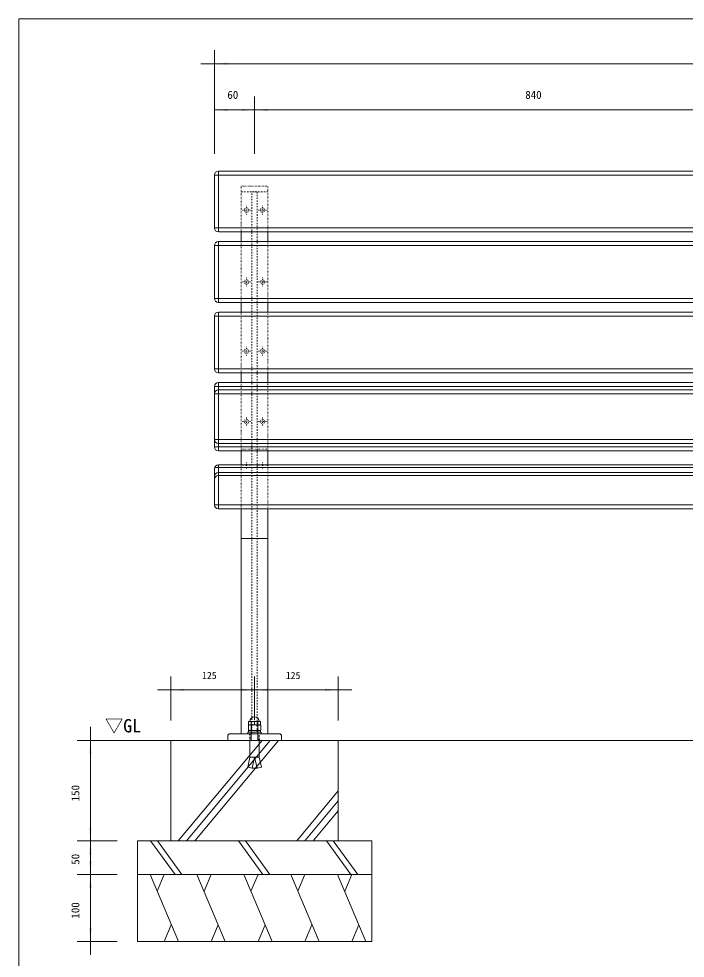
# Model space of a CAD drawing. Units: millimetres, scale not verified. Extents: x -1950 to 1950, y -1375 to 1375.
# Drawn here: x -1950 to -955, y -27 to 1375 of the extents above; entities that cross this region are included whole.
import ezdxf
from ezdxf.enums import TextEntityAlignment as Align

# ---------------------------------------------------------------- set-up
doc = ezdxf.new("R2010")
doc.units = ezdxf.units.MM
doc.header["$LTSCALE"] = 10
doc.linetypes.add('USER1', pattern=[0.416641, 0.208282, -0.208359])
doc.linetypes.add('USER5', pattern=[0.208282, 0.069427, -0.138855])
doc.layers.add('0-1_IMPORTED', color=30, linetype='Continuous', lineweight=18)
doc.styles.add('ＭＳ ゴシック', font='')
doc.styles.get('ＭＳ ゴシック').set_extended_font_data('MS Gothic')

msp = doc.modelspace()

# ---------------------------------------------------------------- linework, layer by layer
at = {"layer": '0-1_IMPORTED', "color": 1}
for p, q in [((-1658, 1194.82), (-1658, 1328.03)), ((-1678, 1308.03), (-1658, 1308.03)), ((-1658, 1308.03), (142, 1308.03)), ((-1658, 1173.46), (-1658, 1259)), ((-1598, 1173.46), (-1598, 1259)), ((-1598, 1173.46), (-1598, 1259)), ((-1658, 1239), (-1638, 1239)), ((-1598, 1239), (-1658, 1239)), ((-1618, 1239), (-1598, 1239)), ((-1618, 1239), (-1598, 1239)), ((-1598, 1239), (-758, 1239)), ((-1723, 327.95), (-1723, 393.78)), ((-1598, 387.78), (-1598, 393.78)), ((-1598, 328.36), (-1598, 393.78)), ((-1473, 327.95), (-1473, 393.78)), ((-1743, 373.78), (-1723, 373.78)), ((-1723, 373.78), (-1598, 373.78)), ((-1618, 373.78), (-1598, 373.78)), ((-1598, 373.78), (-1578, 373.78)), ((-1598, 373.78), (-1473, 373.78)), ((-1473, 373.78), (-1453, 373.78)), ((-1843, 298.36), (-1843, 318.36)), ((-1753, 298.36), (-1863, 298.36)), ((-1843, 148.36), (-1843, 298.36)), ((-1843, 148.36), (-1843, 168.36)), ((-1803, 148.36), (-1863, 148.36)), ((-1803, 148.36), (-1863, 148.36)), ((-1843, 98.36), (-1843, 148.36)), ((-1843, 128.36), (-1843, 148.36)), ((-1843, 98.36), (-1843, 118.36)), ((-1803, 98.36), (-1863, 98.36)), ((-1803, 98.36), (-1863, 98.36)), ((-1843, -1.64), (-1843, 98.36)), ((-1843, 78.36), (-1843, 98.36)), ((-1803, -1.64), (-1863, -1.64)), ((-1843, -21.64), (-1843, -1.64))]:
    msp.add_line(p, q, dxfattribs=at)
at = {"layer": '0-1_IMPORTED'}
for p, q in [((-1658, 1062.96), (-1658, 1141.77)), ((-1657.98, 1141.77), (141.98, 1141.77)), ((-1652, 1147.77), (136, 1147.77)), ((-1652, 1147.77), (-1652, 1056.98)), ((-1657.98, 1062.96), (141.98, 1062.96)), ((136, 1056.96), (-1652, 1056.96)), ((-1618, 1056.96), (-1618, 1042.59)), ((-1578, 1056.96), (-1578, 1042.59)), ((-1652, 1042.59), (136, 1042.59)), ((-1652, 1042.59), (-1652, 951.79)), ((-1658, 957.77), (-1658, 1036.59)), ((-1657.98, 1036.59), (141.98, 1036.59)), ((-1657.98, 957.77), (141.98, 957.77)), ((136, 951.77), (-1652, 951.77)), ((-1618, 951.77), (-1618, 937.42)), ((-1578, 951.77), (-1578, 937.42)), ((-1658, 852.61), (-1658, 931.42)), ((-1657.98, 931.42), (141.98, 931.42)), ((-1652, 937.42), (136, 937.42)), ((-1652, 937.42), (-1652, 846.63)), ((-1657.98, 852.61), (141.98, 852.61)), ((136, 846.61), (-1652, 846.61)), ((-1618, 846.61), (-1618, 832.31)), ((-1578, 846.61), (-1578, 832.31)), ((-1652, 832.31), (136, 832.31)), ((-1652, 832.31), (-1652, 741.52)), ((-1658, 747.5), (-1658, 826.31)), ((-1658, 736.36), (-1658, 815.18)), ((-1657.98, 826.31), (141.98, 826.31)), ((-1657.98, 815.18), (141.98, 815.18)), ((-1652, 821.18), (136, 821.18)), ((-1652, 821.18), (-1652, 730.38)), ((-1657.98, 747.5), (141.98, 747.5)), ((-1657.98, 736.36), (141.98, 736.36)), ((136, 741.5), (-1652, 741.5)), ((136, 730.36), (-1652, 730.36)), ((-1618, 730.36), (-1618, 709.46)), ((-1578, 730.36), (-1578, 709.46)), ((-1658, 649.83), (-1658, 703.46)), ((-1657.98, 705.72), (141.98, 705.72)), ((-1652, 709.46), (136, 709.46)), ((-1652, 709.46), (-1652, 693.56)), ((-1658, 649.83), (-1658, 691.9)), ((-1658, 649.83), (-1658, 687.56)), ((-1652, 697.9), (136, 697.9)), ((-1652, 697.9), (-1652, 643.83)), ((-1652, 693.56), (136, 693.56)), ((142, 649.83), (-1658, 649.83)), ((-1657.98, 649.83), (141.98, 649.83)), ((136, 643.83), (-1652, 643.83)), ((136, 643.83), (-1652, 643.83)), ((136, 643.83), (-1652, 643.83)), ((-1578, 599.68), (-1618, 599.68)), ((-1605.15, 326.45), (-1590.85, 326.45)), ((-1598, 325.73), (-1598, 322.16)), ((-1602.62, 313.76), (-1602.62, 320.73)), ((-1593.38, 320.73), (-1593.38, 313.76)), ((-1757.94, 298.36), (-1860, 298.36)), ((225.43, 298.36), (-1782, 298.36)), ((-1711.91, 148.36), (-1586.91, 298.36)), ((-1699.53, 148.36), (-1574.53, 298.36)), ((-1687.16, 148.36), (-1562.16, 298.36)), ((-1598, 273.36), (-1601.75, 257.12)), ((-1598, 273.36), (-1594.25, 257.12)), ((-1601.75, 257.12), (-1608.25, 258.62)), ((-1594.25, 257.12), (-1601.75, 257.12)), ((-1594.25, 257.12), (-1587.75, 258.62)), ((-1535.13, 148.36), (-1473, 222.92)), ((-1522.76, 148.36), (-1473, 208.07)), ((-1510.38, 148.36), (-1473, 193.22)), ((-1753.31, 148.36), (-1716.77, 98.36)), ((-1742.98, 148.36), (-1706.44, 98.36)), ((-1622.06, 148.36), (-1585.52, 98.36)), ((-1611.73, 148.36), (-1575.19, 98.36)), ((-1490.81, 148.36), (-1454.27, 98.36)), ((-1480.48, 148.36), (-1443.94, 98.36)), ((-1711.75, -1.64), (-1753.97, 98.36)), ((-1743.41, 73.36), (-1732.86, 98.36)), ((-1641.75, -1.64), (-1683.97, 98.36)), ((-1673.41, 73.36), (-1662.86, 98.36)), ((-1571.75, -1.64), (-1613.97, 98.36)), ((-1603.41, 73.36), (-1592.86, 98.36)), ((-1501.75, -1.64), (-1543.97, 98.36)), ((-1533.41, 73.36), (-1522.86, 98.36)), ((-1431.75, -1.64), (-1473.97, 98.36)), ((-1463.41, 73.36), (-1452.86, 98.36)), ((-1722.3, 23.36), (-1732.86, -1.64)), ((-1652.3, 23.36), (-1662.86, -1.64)), ((-1582.3, 23.36), (-1592.86, -1.64)), ((-1512.3, 23.36), (-1522.86, -1.64)), ((-1442.3, 23.36), (-1452.86, -1.64))]:
    msp.add_line(p, q, dxfattribs=at)
at = {"layer": '0-1_IMPORTED', "color": 7, "linetype": 'USER1', "lineweight": 9}
msp.add_line((-1578, 1116.62), (-1618, 1116.62), dxfattribs=at)
at = {"layer": '0-1_IMPORTED', "color": 7, "linetype": 'USER5', "lineweight": 9}
for p, q in [((-1610, 1093.41), (-1610, 1096.05)), ((-1586, 1093.41), (-1586, 1096.05)), ((-1610, 1087.88), (-1610, 1091.13)), ((-1610, 1082.95), (-1610, 1085.59)), ((-1586, 1087.88), (-1586, 1091.13)), ((-1586, 1082.95), (-1586, 1085.59)), ((-1610, 986.29), (-1610, 988.93)), ((-1610, 980.75), (-1610, 984)), ((-1586, 986.29), (-1586, 988.93)), ((-1586, 980.75), (-1586, 984)), ((-1610, 975.83), (-1610, 978.47)), ((-1586, 975.83), (-1586, 978.47)), ((-1610, 883.04), (-1610, 885.68)), ((-1586, 883.04), (-1586, 885.68)), ((-1610, 877.51), (-1610, 880.76)), ((-1610, 872.58), (-1610, 875.22)), ((-1586, 877.51), (-1586, 880.76)), ((-1586, 872.58), (-1586, 875.22)), ((-1610, 777.93), (-1610, 780.57)), ((-1610, 772.4), (-1610, 775.65)), ((-1586, 777.93), (-1586, 780.57)), ((-1586, 772.4), (-1586, 775.65)), ((-1610, 767.47), (-1610, 770.11)), ((-1586, 767.47), (-1586, 770.11)), ((-1610, 712.11), (-1610, 714.12)), ((-1610, 707.88), (-1610, 710.36)), ((-1610, 704.12), (-1610, 706.14)), ((-1586, 712.11), (-1586, 714.12)), ((-1586, 707.88), (-1586, 710.36)), ((-1586, 704.12), (-1586, 706.14))]:
    msp.add_line(p, q, dxfattribs=at)
at = {"layer": '0-1_IMPORTED', "color": 1, "linetype": 'USER5'}
for p, q in [((-1616.55, 1089.5), (-1613.91, 1089.5)), ((-1611.62, 1089.5), (-1608.37, 1089.5)), ((-1606.09, 1089.5), (-1603.45, 1089.5)), ((-1589.91, 1089.5), (-1592.55, 1089.5)), ((-1584.37, 1089.5), (-1587.62, 1089.5)), ((-1579.45, 1089.5), (-1582.09, 1089.5)), ((-1616.55, 982.38), (-1613.91, 982.38)), ((-1611.62, 982.38), (-1608.37, 982.38)), ((-1606.09, 982.38), (-1603.45, 982.38)), ((-1589.91, 982.38), (-1592.55, 982.38)), ((-1584.37, 982.38), (-1587.62, 982.38)), ((-1579.45, 982.38), (-1582.09, 982.38)), ((-1616.55, 879.13), (-1613.91, 879.13)), ((-1611.62, 879.13), (-1608.37, 879.13)), ((-1606.09, 879.13), (-1603.45, 879.13)), ((-1589.91, 879.13), (-1592.55, 879.13)), ((-1584.37, 879.13), (-1587.62, 879.13)), ((-1579.45, 879.13), (-1582.09, 879.13)), ((-1616.55, 774.02), (-1613.91, 774.02)), ((-1611.62, 774.02), (-1608.37, 774.02)), ((-1606.09, 774.02), (-1603.45, 774.02)), ((-1589.91, 774.02), (-1592.55, 774.02)), ((-1584.37, 774.02), (-1587.62, 774.02)), ((-1579.45, 774.02), (-1582.09, 774.02)), ((-1616.55, 709.12), (-1613.91, 709.12)), ((-1611.62, 709.12), (-1608.37, 709.12)), ((-1606.09, 709.12), (-1603.45, 709.12)), ((-1589.91, 709.12), (-1592.55, 709.12)), ((-1584.37, 709.12), (-1587.62, 709.12)), ((-1579.45, 709.12), (-1582.09, 709.12))]:
    msp.add_line(p, q, dxfattribs=at)
at = {"layer": '0-1_IMPORTED', "linetype": 'USER5'}
msp.add_line((-1618, 733), (-1578, 733), dxfattribs=at)
at = {"layer": '0-1_IMPORTED'}
for points in [[(-1950, 1375), (1950, 1375), (1950, -1375), (-1950, -1375)], [(-1618, 643.83), (-1578, 643.83), (-1578, 308.36), (-1618, 308.36)], [(-1607, 326.45), (-1589, 326.45), (-1589, 321.45), (-1607, 321.45)], [(-1593, 326.36), (-1603, 326.36), (-1603, 298.36), (-1593, 298.36)], [(-1588, 310.66), (-1608, 310.66), (-1608, 308.36), (-1588, 308.36)], [(-1588.76, 320.73), (-1590, 321.45), (-1606, 321.45), (-1607.24, 320.73), (-1607.24, 313.76), (-1606, 313.05), (-1590, 313.05), (-1588.76, 313.76)], [(-1589.08, 313.05), (-1606.91, 313.05), (-1606.91, 310.66), (-1589.08, 310.66)], [(-1723, 298.36), (-1473, 298.36), (-1473, 148.36), (-1723, 148.36)], [(-1638, 306.36), (-1636, 308.36), (-1560, 308.36), (-1558, 306.36), (-1558, 298.36), (-1638, 298.36)], [(-1590.92, 298.36), (-1605.08, 298.36), (-1605.08, 273.36), (-1590.92, 273.36)], [(-1773, 148.36), (-1423, 148.36), (-1423, 98.36), (-1773, 98.36)], [(-1773, 98.36), (-1423, 98.36), (-1423, -1.64), (-1773, -1.64)]]:
    msp.add_lwpolyline(points, close=True, dxfattribs=at)
at = {"layer": '0-1_IMPORTED', "linetype": 'USER5'}
for points in [[(-1618, 1125.36), (-1578, 1125.36), (-1578, 643.83), (-1618, 643.83)], [(-1605.5, 308.36), (-1590.5, 308.36), (-1590.5, 298.36), (-1605.5, 298.36)], [(-1604.5, 308.36), (-1591.5, 308.36), (-1591.5, 298.36), (-1604.5, 298.36)]]:
    msp.add_lwpolyline(points, close=True, dxfattribs=at)
at = {"layer": '0-1_IMPORTED', "color": 7, "linetype": 'USER1', "lineweight": 9}
msp.add_lwpolyline([(-1602, 1116.62), (-1594, 1116.62), (-1594, 308.36), (-1602, 308.36)], close=True, dxfattribs=at)
at = {"layer": '0-1_IMPORTED'}
for points in [[(-1588.76, 320.73), (-1589.34, 321.05), (-1589.92, 321.27), (-1590.49, 321.4), (-1591.07, 321.45), (-1591.65, 321.4), (-1592.23, 321.27), (-1592.8, 321.05), (-1593.38, 320.73), (-1594.54, 321.05), (-1595.69, 321.27), (-1596.85, 321.4), (-1598, 321.45), (-1599.15, 321.4), (-1600.31, 321.27), (-1601.46, 321.05), (-1602.62, 320.73), (-1603.2, 321.05), (-1603.77, 321.27), (-1604.35, 321.4), (-1604.93, 321.45), (-1605.51, 321.4), (-1606.08, 321.27), (-1606.66, 321.05), (-1607.24, 320.73)], [(-1588.76, 313.76), (-1589.34, 313.45), (-1589.92, 313.23), (-1590.49, 313.1), (-1591.07, 313.05), (-1591.65, 313.1), (-1592.23, 313.23), (-1592.8, 313.45), (-1593.38, 313.76), (-1594.54, 313.45), (-1595.69, 313.23), (-1596.85, 313.1), (-1598, 313.05), (-1599.15, 313.1), (-1600.31, 313.23), (-1601.46, 313.45), (-1602.62, 313.76), (-1603.2, 313.45), (-1603.77, 313.23), (-1604.35, 313.1), (-1604.93, 313.05), (-1605.51, 313.1), (-1606.08, 313.23), (-1606.66, 313.45), (-1607.24, 313.76)], [(-1608.25, 258.62), (-1605.08, 273.36), (-1598, 273.36), (-1601.75, 257.12), (-1608.25, 258.62), (-1605.08, 273.36)], [(-1587.75, 258.62), (-1590.92, 273.36), (-1598, 273.36), (-1594.25, 257.12), (-1587.75, 258.62), (-1590.92, 273.36)]]:
    msp.add_lwpolyline(points, dxfattribs=at)
at = {"layer": '0-1_IMPORTED', "linetype": 'USER5'}
for centre in [(-1610, 1089.5), (-1586, 1089.5), (-1610, 982.38), (-1586, 982.38), (-1610, 879.13), (-1586, 879.13), (-1610, 774.02), (-1586, 774.02)]:
    msp.add_circle(centre, 3.25, dxfattribs=at)
at = {"layer": '0-1_IMPORTED'}
for centre, radius, start, end in [((-1652, 1141.77), 6, 90, 180), ((-1652, 1062.96), 6, 180, 270), ((-1652, 1036.59), 6, 90, 180), ((-1652, 957.77), 6, 180, 270), ((-1652, 931.42), 6, 90, 180), ((-1652, 852.61), 6, 180, 270), ((-1652, 826.31), 6, 90, 180), ((-1652, 815.18), 6, 90, 180), ((-1652, 747.5), 6, 180, 270), ((-1652, 736.36), 6, 180, 270), ((-1652, 703.46), 6, 90, 180), ((-1652, 691.9), 6, 90, 180), ((-1652, 687.56), 6, 90, 180), ((-1652, 649.83), 6, 180, 270), ((-1652, 649.83), 6, 180, 270), ((-1652, 649.83), 6, 180, 270), ((-1598, 326.45), 7.15, 90, 180), ((-1598, 326.45), 7.15, 0, 90)]:
    msp.add_arc(centre, radius, start, end, dxfattribs=at)
at = {"layer": '0-1_IMPORTED', "color": 1}
for points in [[(-1658, 1308.03), (-1638, 1309.77), (-1638, 1306.28)], [(-1658, 1239), (-1638, 1240.75), (-1638, 1237.25)], [(-1598, 1239), (-1618, 1237.25), (-1618, 1240.75)], [(-1598, 1239), (-1578, 1240.75), (-1578, 1237.25)], [(-1723, 373.78), (-1703, 375.53), (-1703, 372.03)], [(-1598, 373.78), (-1618, 372.03), (-1618, 375.53)], [(-1598, 373.78), (-1578, 375.53), (-1578, 372.03)], [(-1473, 373.78), (-1493, 372.03), (-1493, 375.53)], [(-1843, 298.36), (-1841.25, 278.36), (-1844.75, 278.36)], [(-1843, 148.36), (-1844.75, 168.36), (-1841.25, 168.36)], [(-1843, 148.36), (-1841.25, 128.36), (-1844.75, 128.36)], [(-1843, 98.36), (-1844.75, 118.36), (-1841.25, 118.36)], [(-1843, 98.36), (-1841.25, 78.36), (-1844.75, 78.36)], [(-1843, -1.64), (-1844.75, 18.36), (-1841.25, 18.36)]]:
    msp.add_solid(points, dxfattribs=at)

# ---------------------------------------------------------------- texts
at = {"layer": '0-1_IMPORTED', "color": 7, "style": 'ＭＳ ゴシック'}
for s, height, p in [('60', 11.94, (-1638.58, 1251.96)), ('840', 11.94, (-1193.87, 1251.96)), ('125', 10.67, (-1676.37, 386.74)), ('125', 10.67, (-1551.37, 386.74)), ('▽GL', 19.9, (-1821.28, 304.3))]:
    msp.add_text(s, height=height, dxfattribs=at).set_placement(p, align=Align.BOTTOM_LEFT)
for s, p in [('150', (-1855.96, 207.48)), ('50', (-1855.96, 112.78)), ('100', (-1855.96, 32.48))]:
    msp.add_text(s, height=11.94, rotation=90, dxfattribs=at).set_placement(p, align=Align.BOTTOM_LEFT)

doc.saveas('drawing.dxf')
